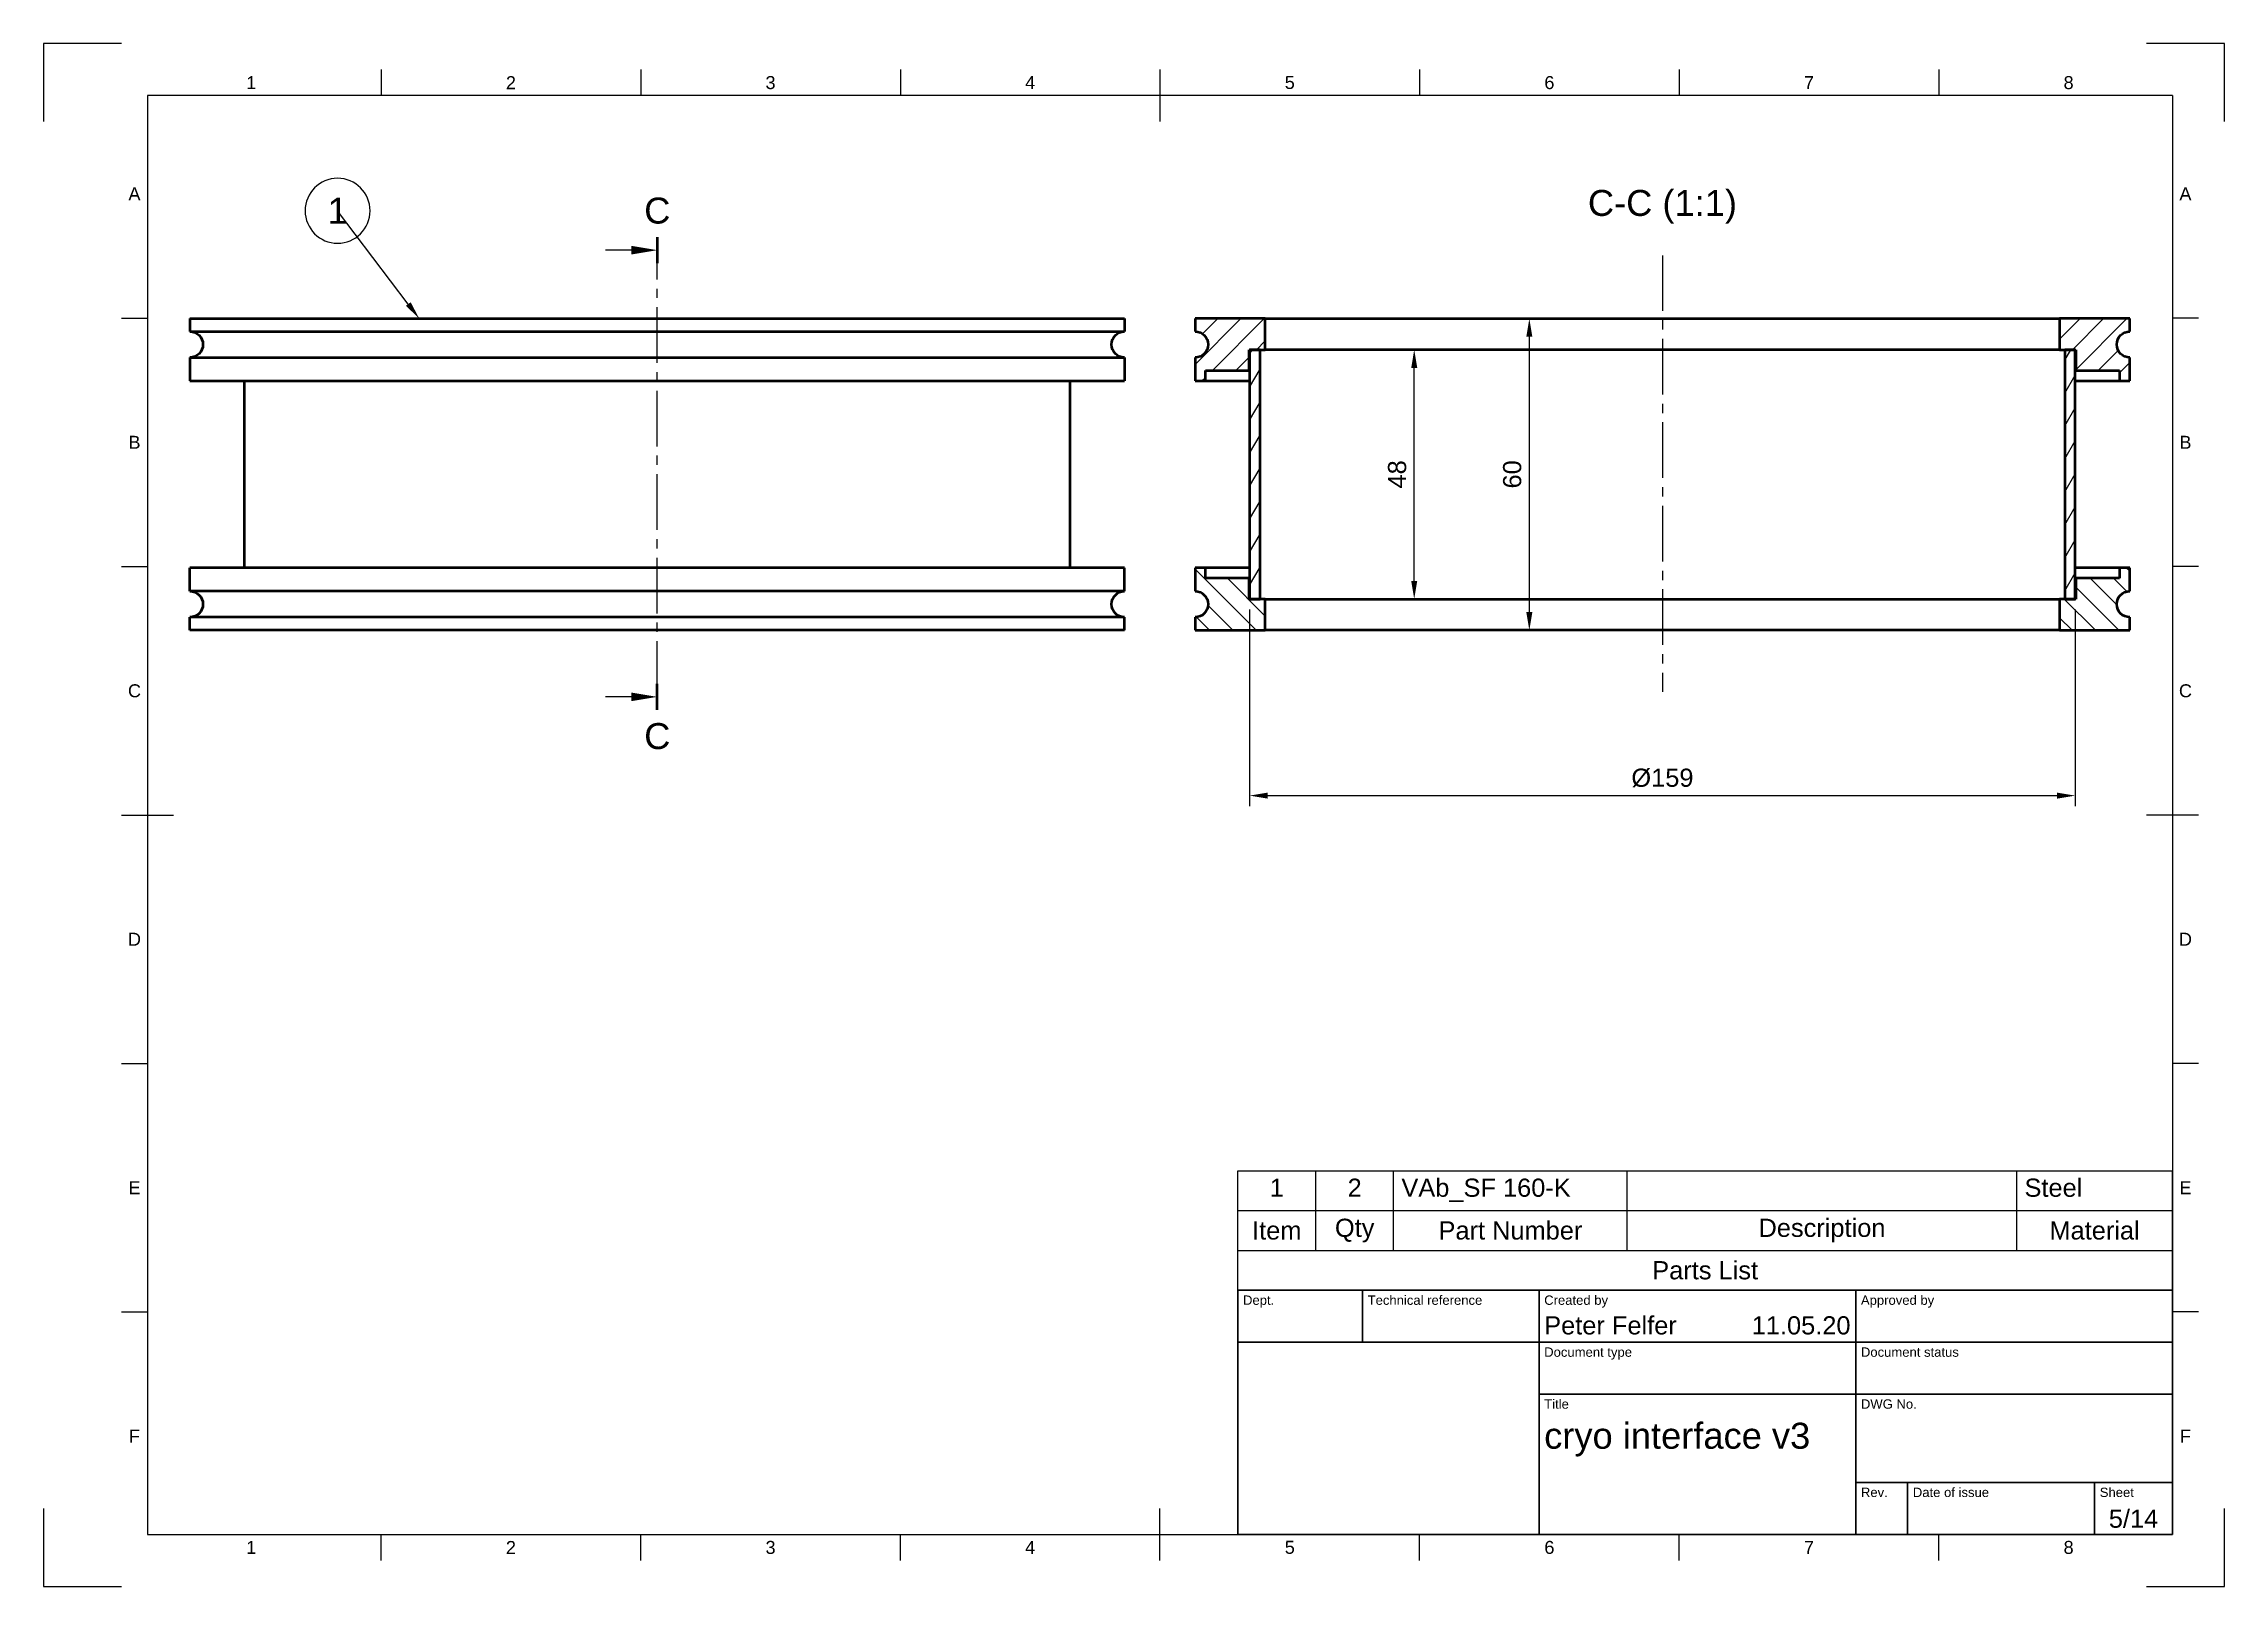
# Model space of a CAD drawing. Header units: millimetres. Extents: x 0 to 420, y 0 to 297.
import ezdxf
from ezdxf import colors
from ezdxf.entities.mleader import LeaderData, LeaderLine
from ezdxf.enums import TextEntityAlignment as Align
from ezdxf.math import Vec2, Vec3

# ---------------------------------------------------------------- set-up
doc = ezdxf.new("R2010")
doc.units = ezdxf.units.MM
doc.header["$LTSCALE"] = 0.75
doc.linetypes.add('CENTER2', pattern=[28.575, 19.05, -3.175, 3.175, -3.175])
for name, color, linetype, lineweight in [('Balloons', 7, 'Continuous', 25), ('Border', 7, 'Continuous', 25), ('FD_Dimensions', 7, 'Continuous', 25), ('Hatching', 7, 'Continuous', 25), ('Parts Lists', 7, 'Continuous', 25), ('Section Lines', 7, 'Continuous', 25), ('Smart Centers', 7, 'CENTER2', 25), ('TitleBlock', 7, 'Continuous', 35), ('View Labels', 7, 'Continuous', 25), ('Visible', 7, 'Continuous', 50)]:
    doc.layers.add(name, color=color, linetype=linetype, lineweight=lineweight)
doc.styles.add('FusionTitle', font='')
doc.styles.get("Standard").update_dxf_attribs({"font": 'arial.ttf'})
doc.styles.get('FusionTitle').set_extended_font_data('Arial Unicode MS')
doc.dimstyles.new('Dim-ISO-25', dxfattribs={"dimtxt": 3.5, "dimasz": 3.5, "dimexe": 2, "dimexo": 2, "dimgap": 1.5, "dimtad": 1, "dimzin": 12, "dimdsep": 46, "dimtxsty": 'Standard', "dimcen": 0, "dimazin": 3, "dimtp": 0.1, "dimtm": 0.1, "dimtfac": 0.714, "dimtmove": 0, "dimatfit": 3, "dimfxl": 1, "dimtzin": 12, "dimarcsym": 0})

# ---------------------------------------------------------------- blocks, each defined once
blk = doc.blocks.new('ISO_A3_SHEET')
at = {"layer": 'Border'}
for p, q in [((15, 297), (0, 297)), ((0, 297), (0, 282)), ((420, 297), (405, 297)), ((420, 282), (420, 297)), ((65, 292), (65, 287)), ((115, 292), (115, 287)), ((165, 292), (165, 287)), ((215, 292), (215, 282)), ((265, 292), (265, 287)), ((315, 292), (315, 287)), ((365, 292), (365, 287)), ((410, 287), (20, 287)), ((20, 287), (20, 10)), ((410, 287), (410, 10)), ((15, 244.16666), (20, 244.16666)), ((415, 244.16666), (410, 244.16666)), ((15, 196.33333), (20, 196.33333)), ((415, 196.33333), (410, 196.33333)), ((15, 148.5), (25, 148.5)), ((415, 148.5), (405, 148.5)), ((15, 100.66667), (20, 100.66667)), ((415, 100.66667), (410, 100.66667)), ((15, 52.83334), (20, 52.83334)), ((415, 52.83334), (410, 52.83334)), ((0, 15), (0, 0)), ((215, 5), (215, 15)), ((420, 0), (420, 15)), ((20, 10), (410, 10)), ((65, 5), (65, 10)), ((115, 5), (115, 10)), ((165, 5), (165, 10)), ((265, 5), (265, 10)), ((315, 5), (315, 10)), ((365, 5), (365, 10)), ((0, 0), (15, 0)), ((405, 0), (420, 0))]:
    blk.add_line(p, q, dxfattribs=at)
at = {"layer": 'Border', "style": 'FusionTitle'}
for s, p in [('1', (40, 289.5)), ('2', (90, 289.5)), ('3', (140, 289.5)), ('4', (190, 289.5)), ('5', (240, 289.5)), ('6', (290, 289.5)), ('7', (340, 289.5)), ('8', (390, 289.5)), ('A', (17.5, 268.08333)), ('A', (412.5, 268.08333)), ('B', (17.5, 220.25)), ('B', (412.5, 220.25)), ('C', (17.5, 172.41667)), ('C', (412.5, 172.41667)), ('D', (17.5, 124.58334)), ('D', (412.5, 124.58334)), ('E', (17.5, 76.75001)), ('E', (412.5, 76.75001)), ('F', (17.5, 28.91668)), ('F', (412.5, 28.91668)), ('1', (40, 7.5)), ('2', (90, 7.5)), ('3', (140, 7.5)), ('4', (190, 7.5)), ('5', (240, 7.5)), ('6', (290, 7.5)), ('7', (340, 7.5)), ('8', (390, 7.5))]:
    blk.add_text(s, height=2.5, dxfattribs=at).set_placement(p, align=Align.MIDDLE)
blk = doc.blocks.new('ISO_TITLEBLOCK')
at = {"layer": 'TitleBlock'}
for p, q in [((0, 47), (-180, 47)), ((-180, 47), (-180, 0)), ((-156, 37), (-156, 47)), ((-122, 0), (-122, 47)), ((-61, 0), (-61, 47)), ((0, 0), (0, 47)), ((-180, 37), (0, 37)), ((-122, 27), (0, 27)), ((-61, 10), (0, 10)), ((-51, 0), (-51, 10)), ((-15, 0), (-15, 10)), ((-180, 0), (0, 0))]:
    blk.add_line(p, q, dxfattribs=at)
at = {"layer": 'TitleBlock', "style": 'FusionTitle'}
for s, p in [('Dept.', (-179, 46)), ('Technical reference', (-155, 46)), ('Created by', (-121, 46)), ('Approved by', (-60, 46)), ('Document type', (-121, 36)), ('Document status', (-60, 36)), ('Title', (-121, 26)), ('DWG No.', (-60, 26)), ('Rev.', (-60, 9)), ('Date of issue', (-50, 9)), ('Sheet', (-14, 9))]:
    blk.add_text(s, height=1.8, dxfattribs=at).set_placement(p, align=Align.TOP_LEFT)
for tag, p, height in [('DEPT', (-179, 38.5), 3.5), ('TECHNICAL_REFERENCE', (-155, 38.5), 3.5), ('CREATED_BY', (-121, 38.5), 3.5), ('APPROVED_BY', (-60, 38.5), 3.5), ('DOCUMENT_TYPE', (-121, 28.5), 3.5), ('DOCUMENT_STATUS', (-60, 28.5), 3.5), ('TITLE_1', (-121, 16.5), 5), ('TITLE_2', (-121, 9), 5), ('TITLE_3', (-121, 1.5), 5), ('DATE_OF_ISSUE', (-50, 1.5), 3.5)]:
    blk.add_attdef(tag, p, '', height=height, dxfattribs=at)
for tag, p in [('CREATED_DATE', (-62, 38.5)), ('APPROVED_DATE', (-1, 38.5))]:
    blk.add_attdef(tag, text='', height=3.5, dxfattribs=at).set_placement(p, align=Align.RIGHT)
for tag, height, p in [('DRAWING_NUMBER', 5, (-30.5, 16.6)), ('REV', 3.5, (-56, 3.1)), ('SHEET', 3.5, (-7.5, 3.1))]:
    blk.add_attdef(tag, text='', height=height, dxfattribs=at).set_placement(p, align=Align.MIDDLE)
blk = doc.blocks.new('*U5')
at = {"layer": 'Smart Centers', "color": 0, "ltscale": 0.75, "transparency": 16777216}
blk.add_line((0, -42.831663), (0, 43.163691), dxfattribs=at)
blk = doc.blocks.new('*T6')
at = {"layer": 'Parts Lists', "color": 0, "linetype": 'ByBlock', "lineweight": -2, "transparency": 16777216}
for p, q in [((0, 23), (180, 23)), ((0, 0), (0, 23)), ((15, 7.666667), (15, 23)), ((30, 7.666667), (30, 23)), ((75, 7.666667), (75, 23)), ((150, 7.666667), (150, 23)), ((180, 0), (180, 23)), ((0, 15.333333), (180, 15.333333)), ((0, 7.666667), (180, 7.666667)), ((0, 0), (180, 0))]:
    blk.add_line(p, q, dxfattribs=at)
at = {"layer": 'Parts Lists', "color": 0, "transparency": 16777216, "char_height": 3.5}
for s, insert, width, attachment_point in [('1', (7.5, 21.5), 12, 2), ('2', (22.5, 21.5), 12, 2), ('VAb_SF 160-K', (31.5, 21.5), 42, 1), ('Steel', (151.5, 21.5), 27, 1), ('Item', (7.5, 11.5), 12, 5), ('Qty', (22.5, 11.5), 12, 5), ('Part Number', (52.5, 11.5), 42, 5), ('Description', (112.5, 11.5), 72, 5), ('Material', (165, 11.5), 27, 5), ('Parts List', (90, 3.833333), 177, 5)]:
    blk.add_mtext(s, dxfattribs=dict(at, insert=insert, width=width, attachment_point=attachment_point))
blk = doc.blocks.new('*B8')
at = {"transparency": 16777216}
for start, end in [(90, 270), (270, 90)]:
    blk.add_arc((0, 0), 6.25, start, end, dxfattribs=at)
at = {"transparency": 16777216, "insert": (0, 0), "char_height": 5, "attachment_point": 5}
blk.add_mtext('1', dxfattribs=at)
blk = doc.blocks.new('*U9')
at = {"layer": 'Smart Centers', "color": 0, "ltscale": 0.75, "transparency": 16777216}
blk.add_line((0, 42.167606), (0, -41.835578), dxfattribs=at)
blk = doc.blocks.new('*D14')
at = {"layer": 'Defpoints', "color": 0, "transparency": 16777216}
for p in [(286.137394, 244.075608), (286.137394, 184.075608), (286.137394, 184.075608)]:
    blk.add_point(p, dxfattribs=at)
at = {"layer": 'FD_Dimensions', "lineweight": -2, "transparency": 16777216}
blk.add_line((286.137394, 240.575608), (286.137394, 187.575608), dxfattribs=at)
at = {"layer": 'FD_Dimensions', "transparency": 16777216}
for points in [[(285.554061, 240.575608), (286.720727, 240.575608), (286.137394, 244.075608)], [(285.554061, 187.575608), (286.720727, 187.575608), (286.137394, 184.075608)]]:
    blk.add_solid(points, dxfattribs=at)
at = {"layer": 'FD_Dimensions', "color": 0, "transparency": 16777216, "insert": (282.850389, 214.075608), "char_height": 3.5, "attachment_point": 5, "rotation": 90}
blk.add_mtext('60', dxfattribs=at)
blk = doc.blocks.new('*D15')
at = {"layer": 'Defpoints', "color": 0, "transparency": 16777216}
for p in [(234.274135, 238.075608), (263.97262, 238.075608), (234.274135, 190.075608)]:
    blk.add_point(p, dxfattribs=at)
at = {"layer": 'FD_Dimensions', "lineweight": -2, "transparency": 16777216}
for p, q in [((236.274135, 238.075608), (265.97262, 238.075608)), ((263.97262, 193.575608), (263.97262, 234.575608)), ((236.274135, 190.075608), (265.97262, 190.075608))]:
    blk.add_line(p, q, dxfattribs=at)
at = {"layer": 'FD_Dimensions', "transparency": 16777216}
for points in [[(263.389286, 234.575608), (264.555953, 234.575608), (263.97262, 238.075608)], [(263.389286, 193.575608), (264.555953, 193.575608), (263.97262, 190.075608)]]:
    blk.add_solid(points, dxfattribs=at)
at = {"layer": 'FD_Dimensions', "color": 0, "transparency": 16777216, "insert": (260.685614, 214.075608), "char_height": 3.5, "attachment_point": 5, "rotation": 90}
blk.add_mtext('48', dxfattribs=at)
blk = doc.blocks.new('*D16')
at = {"layer": 'Defpoints', "color": 0, "transparency": 16777216}
for p in [(232.274135, 190.075608), (391.274135, 190.075608), (391.274135, 152.228497)]:
    blk.add_point(p, dxfattribs=at)
at = {"layer": 'FD_Dimensions', "lineweight": -2, "transparency": 16777216}
for p, q in [((232.274135, 188.075608), (232.274135, 150.228497)), ((391.274135, 188.075608), (391.274135, 150.228497)), ((235.774135, 152.228497), (387.774135, 152.228497))]:
    blk.add_line(p, q, dxfattribs=at)
at = {"layer": 'FD_Dimensions', "transparency": 16777216}
for points in [[(235.774135, 152.81183), (235.774135, 151.645163), (232.274135, 152.228497)], [(387.774135, 152.81183), (387.774135, 151.645163), (391.274135, 152.228497)]]:
    blk.add_solid(points, dxfattribs=at)
at = {"layer": 'FD_Dimensions', "color": 0, "transparency": 16777216, "insert": (311.774135, 155.613388), "char_height": 3.5, "attachment_point": 5}
blk.add_mtext('%%C159', dxfattribs=at)

msp = doc.modelspace()

# ---------------------------------------------------------------- hatches: boundary and pattern name
at = {"layer": 'Hatching'}
h = msp.add_hatch(dxfattribs=at)
h.set_pattern_fill('ANSI31', color=256, style=0)
edge = h.paths.add_edge_path(flags=0)
edge.add_line((223.774, 234.076), (232.174, 234.076))
edge.add_line((232.174, 234.076), (232.174, 238.076))
edge.add_line((232.174, 238.076), (232.274, 238.076))
edge.add_line((232.274, 238.076), (234.274, 238.076))
edge.add_line((234.274, 238.076), (235.274, 238.076))
edge.add_line((235.274, 238.076), (235.274, 244.076))
edge.add_line((235.274, 244.076), (221.774, 244.076))
edge.add_line((221.774, 244.076), (221.774, 241.576))
edge.add_ellipse((221.774, 239.076), major_axis=(0, 2.5), ratio=1, start_angle=180, end_angle=360, ccw=False)
edge.add_line((221.774, 236.576), (221.774, 232.076))
edge.add_line((221.774, 232.076), (223.774, 232.076))
edge.add_line((223.774, 232.076), (223.774, 234.076))
edge = h.paths.add_edge_path(flags=0)
edge.add_line((391.374, 234.076), (399.774, 234.076))
edge.add_line((399.774, 234.076), (399.774, 232.076))
edge.add_line((399.774, 232.076), (401.774, 232.076))
edge.add_line((401.774, 232.076), (401.774, 236.576))
edge.add_ellipse((401.774, 239.076), major_axis=(0, -2.5), ratio=1, start_angle=180, end_angle=360, ccw=False)
edge.add_line((401.774, 241.576), (401.774, 244.076))
edge.add_line((401.774, 244.076), (388.274, 244.076))
edge.add_line((388.274, 244.076), (388.274, 238.076))
edge.add_line((388.274, 238.076), (389.274, 238.076))
edge.add_line((389.274, 238.076), (391.274, 238.076))
edge.add_line((391.274, 238.076), (391.374, 238.076))
edge.add_line((391.374, 238.076), (391.374, 234.076))
h = msp.add_hatch(dxfattribs=at)
h.set_pattern_fill('ANSI31', color=256, angle=15, style=0)
h.paths.add_polyline_path([(232.274, 238.076), (232.274, 190.076), (234.274, 190.076), (234.274, 238.076)], flags=0)
h.paths.add_polyline_path([(391.274, 190.076), (391.274, 238.076), (389.274, 238.076), (389.274, 190.076)], flags=0)
h = msp.add_hatch(dxfattribs=at)
h.set_pattern_fill('ANSI31', color=256, angle=90, style=0)
edge = h.paths.add_edge_path(flags=0)
edge.add_line((399.774, 194.076), (391.374, 194.076))
edge.add_line((391.374, 194.076), (391.374, 190.076))
edge.add_line((391.374, 190.076), (391.274, 190.076))
edge.add_line((391.274, 190.076), (389.274, 190.076))
edge.add_line((389.274, 190.076), (388.274, 190.076))
edge.add_line((388.274, 190.076), (388.274, 184.076))
edge.add_line((388.274, 184.076), (401.774, 184.076))
edge.add_line((401.774, 184.076), (401.774, 186.576))
edge.add_ellipse((401.774, 189.076), major_axis=(0, -2.5), ratio=1, start_angle=180, end_angle=360, ccw=False)
edge.add_line((401.774, 191.576), (401.774, 196.076))
edge.add_line((401.774, 196.076), (399.774, 196.076))
edge.add_line((399.774, 196.076), (399.774, 194.076))
edge = h.paths.add_edge_path(flags=0)
edge.add_line((232.174, 194.076), (223.774, 194.076))
edge.add_line((223.774, 194.076), (223.774, 196.076))
edge.add_line((223.774, 196.076), (221.774, 196.076))
edge.add_line((221.774, 196.076), (221.774, 191.576))
edge.add_ellipse((221.774, 189.076), major_axis=(0, 2.5), ratio=1, start_angle=180, end_angle=360, ccw=False)
edge.add_line((221.774, 186.576), (221.774, 184.076))
edge.add_line((221.774, 184.076), (235.274, 184.076))
edge.add_line((235.274, 184.076), (235.274, 190.076))
edge.add_line((235.274, 190.076), (234.274, 190.076))
edge.add_line((234.274, 190.076), (232.274, 190.076))
edge.add_line((232.274, 190.076), (232.174, 190.076))
edge.add_line((232.174, 190.076), (232.174, 194.076))

# ---------------------------------------------------------------- linework, layer by layer
at = {"layer": 'Section Lines'}
for p, q in [((113.187, 257.239), (108.187, 257.239)), ((113.187, 171.244), (108.187, 171.244))]:
    msp.add_line(p, q, dxfattribs=at)
at = {"layer": 'Section Lines', "lineweight": 50}
for p, q in [((118.187, 259.739), (118.187, 254.739)), ((118.187, 168.744), (118.187, 173.744))]:
    msp.add_line(p, q, dxfattribs=at)
at = {"layer": 'Section Lines'}
for points in [[(113.187, 258.073), (118.187, 257.239), (113.187, 256.406)], [(113.187, 172.077), (118.187, 171.244), (113.187, 170.411)]]:
    msp.add_solid(points, dxfattribs=at)
at = {"layer": 'Visible'}
for p, q in [((28.187, 244.076), (208.187, 244.076)), ((28.187, 244.076), (28.187, 241.576)), ((208.187, 244.076), (208.187, 241.576)), ((28.187, 241.576), (208.187, 241.576)), ((28.187, 236.576), (208.187, 236.576)), ((28.187, 236.576), (28.187, 232.076)), ((208.187, 236.576), (208.187, 232.076)), ((28.187, 232.076), (208.187, 232.076)), ((38.687, 196.076), (38.687, 232.076)), ((197.687, 196.076), (197.687, 232.076)), ((208.187, 196.076), (28.187, 196.076)), ((28.187, 191.576), (28.187, 196.076)), ((208.187, 191.576), (208.187, 196.076)), ((208.187, 191.576), (28.187, 191.576)), ((208.187, 186.576), (28.187, 186.576)), ((28.187, 184.076), (28.187, 186.576)), ((208.187, 184.076), (208.187, 186.576)), ((208.187, 184.076), (28.187, 184.076))]:
    msp.add_line(p, q, dxfattribs=at)
at = {"layer": 'Visible', "extrusion": (1, -2e-16, 0)}
for p, q in [((235.274, 244.076), (221.774, 244.076)), ((221.774, 244.076), (221.774, 241.576)), ((235.274, 238.076), (235.274, 244.076)), ((235.274, 244.076), (388.274, 244.076)), ((401.774, 244.076), (388.274, 244.076)), ((388.274, 244.076), (388.274, 238.076)), ((401.774, 241.576), (401.774, 244.076)), ((221.774, 236.576), (221.774, 232.076)), ((232.174, 234.076), (232.174, 238.076)), ((232.174, 238.076), (235.274, 238.076)), ((232.274, 238.076), (232.274, 190.076)), ((234.274, 238.076), (232.274, 238.076)), ((234.274, 190.076), (234.274, 238.076)), ((388.274, 238.076), (235.274, 238.076)), ((388.274, 238.076), (391.374, 238.076)), ((391.274, 238.076), (389.274, 238.076)), ((389.274, 238.076), (389.274, 190.076)), ((391.274, 190.076), (391.274, 238.076)), ((391.374, 238.076), (391.374, 234.076)), ((401.774, 232.076), (401.774, 236.576)), ((221.774, 232.076), (223.774, 232.076)), ((223.774, 234.076), (232.174, 234.076)), ((223.774, 232.076), (223.774, 234.076)), ((223.774, 232.076), (232.274, 232.076)), ((232.174, 234.076), (232.274, 234.076)), ((391.274, 234.076), (391.374, 234.076)), ((391.274, 232.076), (399.774, 232.076)), ((391.374, 234.076), (399.774, 234.076)), ((399.774, 234.076), (399.774, 232.076)), ((399.774, 232.076), (401.774, 232.076)), ((223.774, 196.076), (221.774, 196.076)), ((221.774, 196.076), (221.774, 191.576)), ((223.774, 194.076), (223.774, 196.076)), ((232.274, 196.076), (223.774, 196.076)), ((232.174, 194.076), (223.774, 194.076)), ((232.174, 190.076), (232.174, 194.076)), ((232.274, 194.076), (232.174, 194.076)), ((399.774, 196.076), (391.274, 196.076)), ((391.374, 194.076), (391.274, 194.076)), ((399.774, 194.076), (391.374, 194.076)), ((391.374, 194.076), (391.374, 190.076)), ((401.774, 196.076), (399.774, 196.076)), ((399.774, 196.076), (399.774, 194.076)), ((401.774, 191.576), (401.774, 196.076)), ((235.274, 190.076), (232.174, 190.076)), ((232.274, 190.076), (234.274, 190.076)), ((235.274, 184.076), (235.274, 190.076)), ((235.274, 190.076), (388.274, 190.076)), ((391.374, 190.076), (388.274, 190.076)), ((388.274, 190.076), (388.274, 184.076)), ((389.274, 190.076), (391.274, 190.076)), ((221.774, 186.576), (221.774, 184.076)), ((401.774, 184.076), (401.774, 186.576)), ((221.774, 184.076), (235.274, 184.076)), ((388.274, 184.076), (235.274, 184.076)), ((388.274, 184.076), (401.774, 184.076))]:
    msp.add_line(p, q, dxfattribs=at)
at = {"layer": 'Visible', "extrusion": (0, 0, -1)}
for centre, start, end in [((-28.187, 239.076), 90, 270), ((-208.187, 239.076), 270, 90), ((-28.187, 189.076), 90, 270), ((-208.187, 189.076), 270, 90)]:
    msp.add_arc(centre, 2.5, start, end, dxfattribs=at)
at = {"layer": 'Visible', "extrusion": (0, -2e-16, -1)}
for centre, start, end in [((-221.774, 239.076), 90, 270), ((-401.774, 239.076), 270, 90), ((-221.774, 189.076), 90, 270), ((-401.774, 189.076), 270, 90)]:
    msp.add_arc(centre, 2.5, start, end, dxfattribs=at)

# ---------------------------------------------------------------- block references
msp.add_blockref('*T6', (230, 57))
at = {"layer": 'Border'}
msp.add_blockref('ISO_A3_SHEET', (0, 0), dxfattribs=at)
at = {"layer": 'Smart Centers', "ltscale": 0.75}
for name, p in [('*U5', (118.187, 214.076)), ('*U9', (311.774, 214.076))]:
    msp.add_blockref(name, p, dxfattribs=at)
at = {"layer": 'TitleBlock'}
msp.add_blockref('ISO_TITLEBLOCK', (410, 10), dxfattribs=at).add_auto_attribs({'CREATED_DATE': '11.05.20', 'SHEET': '5/14', 'TITLE_1': 'cryo interface v3', 'CREATED_BY': 'Peter Felfer'})

# ---------------------------------------------------------------- texts
at = {"layer": 'Section Lines', "char_height": 5, "attachment_point": 5}
for insert in [(118.187, 264.825), (118.187, 163.659)]:
    msp.add_mtext('C', dxfattribs=dict(at, insert=insert))
at = {"layer": 'View Labels', "insert": (311.774, 262.326), "char_height": 5, "width": 30.61733, "attachment_point": 8}
msp.add_mtext('C-C (1:1)', dxfattribs=at)

# ---------------------------------------------------------------- dimensions: what is measured, and where the dimension line sits
at = {"layer": 'FD_Dimensions'}
dim = msp.add_linear_dim(base=(286.137, 184.076), p1=(286.137, 244.076), p2=(286.137, 184.076), angle=90, dimstyle='Dim-ISO-25', override={"dimlfac": 1, "dimclrd": 256, "dimclre": 256}, dxfattribs=at)
dim.commit()
dim.dimension.update_dxf_attribs({"geometry": '*D14', "text_midpoint": (282.85, 214.076)})
dim = msp.add_aligned_dim(p1=(234.274, 190.076), p2=(234.274, 238.076), distance=-29.698, dimstyle='Dim-ISO-25', override={"dimlfac": 1, "dimclrd": 256, "dimclre": 256}, dxfattribs=at)
dim.commit()
dim.dimension.update_dxf_attribs({"geometry": '*D15', "text_midpoint": (260.686, 214.076)})
dim = msp.add_linear_dim(base=(391.274, 152.228), p1=(232.274, 190.076), p2=(391.274, 190.076), text='%%C<>', dimstyle='Dim-ISO-25', override={"dimlfac": 1, "dimclrd": 256, "dimclre": 256}, dxfattribs=at)
dim.commit()
dim.dimension.update_dxf_attribs({"geometry": '*D16', "text_midpoint": (311.774, 155.613)})

# ---------------------------------------------------------------- leaders
at = {"layer": 'Balloons'}
ml = msp.add_multileader_block('Standard', dxfattribs=at)
ml.set_content('*B8', color=256)
ml.set_leader_properties()
ml.build(insert=Vec2(0, 0))
ml.multileader.update_dxf_attribs({"has_dogleg": 0, "arrow_head_size": 3.5, "block_connection_type": 1})
ctx = ml.context
ctx.base_point, ctx.char_height, ctx.arrow_head_size = Vec3(56.621, 264.826), 3.5, 3.5
ctx.attachment_type = 1
notes = []
notes.append((ctx, [(1, (1, 1, 0), (64.621, 264.826), (-1, 0), 8, [(0, [(72.346, 244.076)], 0, [])])]))
ctx.block.insert = Vec3(56.621, 264.826)
for ctx, leaders in notes:
    for number, flags, end, landing, length, lines in leaders:
        leader = LeaderData()
        leader.index, (leader.has_last_leader_line, leader.has_dogleg_vector, leader.attachment_direction) = number, flags
        leader.last_leader_point, leader.dogleg_vector, leader.dogleg_length = Vec3(end), Vec3(landing), length
        for number, points, colour, breaks in lines:
            line = LeaderLine()
            line.index, line.vertices, line.color, line.breaks = number, Vec3.list(points), colors.encode_raw_color(colour), breaks
            leader.lines.append(line)
        ctx.leaders.append(leader)

doc.saveas('drawing.dxf')
